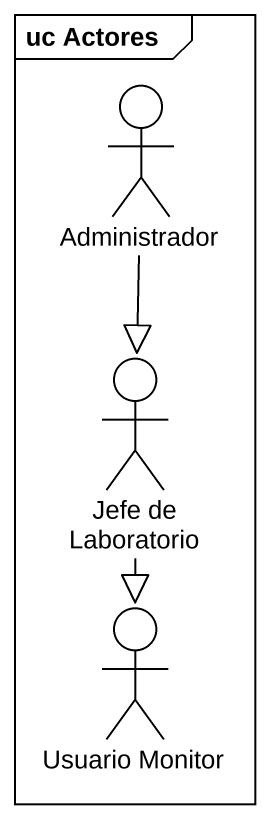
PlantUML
@startuml
mainframe uc Actores
actor Administrador
actor "Jefe de Laboratorio" as Jefe_de_Laboratorio
actor "Usuario Monitor" as Usuario_Monitor
Administrador --|> Jefe_de_Laboratorio
Jefe_de_Laboratorio --|> Usuario_Monitor
@enduml
